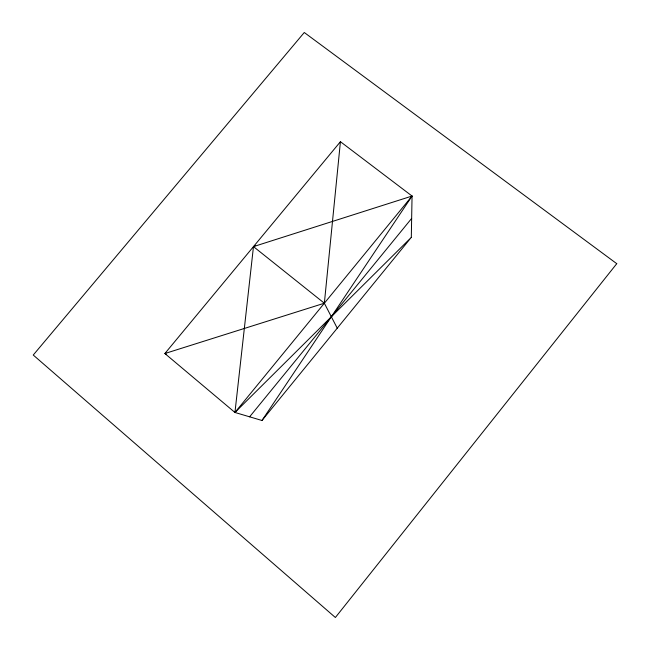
<?xml version="1.0" encoding="UTF-8"?>
<svg xmlns="http://www.w3.org/2000/svg" width="650" height="650" viewBox="0 0 650 650"><rect width="100%" height="100%" fill="white"/><g stroke="black" fill="none" stroke-linecap="round" stroke-linejoin="round"><path stroke-width="0.97" d="M411.304 237.364L412.059 196.048L340.429 141.7L164.873 353.527L234.951 412.466L261.983 420.485L411.304 237.364L234.951 412.466L253.476 246.618L255.222 245.611M340.429 141.7L324.35 303.217L337.244 328.185M261.983 420.485L412.059 196.048L253.476 246.618L324.35 303.217L164.873 353.527L166.546 354.283M234.951 412.466L412.059 196.048M249.616 416.821L411.645 218.432M616.753 263.673L335.376 617.5L33.248 355.038L304.273 32.5L616.753 263.673"/></g></svg>
